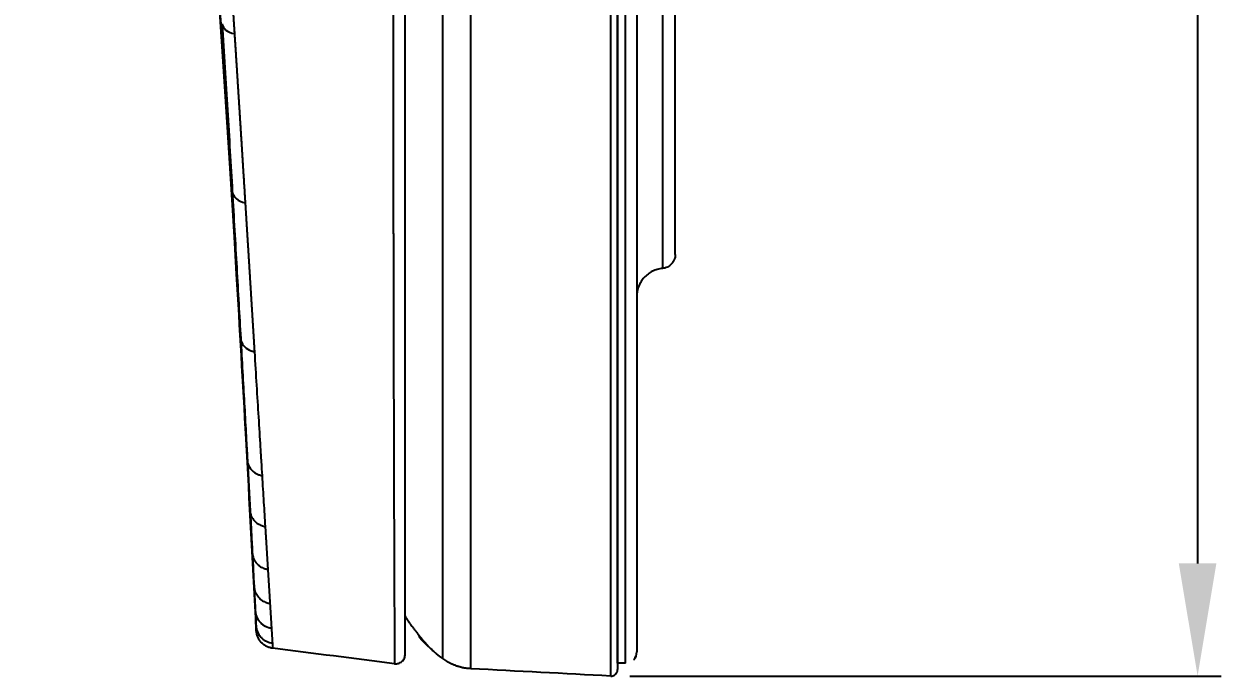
# Model space of a CAD drawing. Header units: millimetres. Extents: x 0 to 2520, y 0 to 1796.
# Drawn here: x 1442 to 1569.7, y 760.3 to 829.9 of the extents above; entities that cross this region are included whole.
import ezdxf

# ---------------------------------------------------------------- set-up
doc = ezdxf.new("R2010")
doc.units = ezdxf.units.MM
doc.header["$LTSCALE"] = 50
doc.styles.add('style1', font='gbeitc.shx')
doc.styles.add('유형1', font='gbeitc.shx', dxfattribs={"height": 8})
doc.dimstyles.new('ISO-25', dxfattribs={"dimtxt": 2.5, "dimasz": 3, "dimexe": 1.25, "dimexo": 0.5, "dimgap": 1, "dimtad": 3, "dimtoh": 1, "dimdsep": 46, "dimtxsty": '유형1', "dimcen": 2.5, "dimclrd": 5, "dimclre": 5, "dimclrt": 5, "dimadec": 0, "dimazin": 0, "dimtfac": 1, "dimtmove": 0, "dimatfit": 3, "dimfxl": 1, "dimarcsym": 0})

# ---------------------------------------------------------------- blocks, each defined once
blk = doc.blocks.new('*D2')
at = {"color": 2, "linetype": 'Continuous', "lineweight": -2}
for p, q in [((1513.5, 1267.56), (1569.66, 1267.56)), ((1567.16, 1255.56), (1567.16, 772.33)), ((1506.62, 760.33), (1569.66, 760.33))]:
    blk.add_line(p, q, dxfattribs=at)
at = {"color": 2, "linetype": 'Continuous'}
for points in [[(1565.16, 1255.56), (1569.16, 1255.56), (1567.16, 1267.56)], [(1565.16, 772.33), (1569.16, 772.33), (1567.16, 760.33)]]:
    blk.add_solid(points, dxfattribs=at)
at = {"layer": 'Defpoints', "color": 0, "linetype": 'Continuous'}
for p in [(1511.5, 1267.56), (1504.62, 760.33), (1567.16, 760.33)]:
    blk.add_point(p, dxfattribs=at)
at = {"color": 2, "linetype": 'Continuous', "insert": (1558.16, 1013.94), "char_height": 16, "attachment_point": 5, "rotation": 90, "style": 'style1'}
blk.add_mtext('507.24', dxfattribs=at)

msp = doc.modelspace()

# ---------------------------------------------------------------- linework, layer by layer
at = {"color": 7, "linetype": 'Continuous'}
for p, q in [((1466.81, 765.172), (1466.81, 765.169)), ((1506.174, 761.692), (1505.326, 761.692)), ((1504.59, 760.326), (1504.59, 760.327))]:
    msp.add_line(p, q, dxfattribs=at)
at = {"color": 7, "linetype": 'Continuous', "extrusion": (-3.88536e-06, 1.94268e-06, 1)}
msp.add_arc((1506.174, 762.892, -0.004), 1.2, 317.84625, 0, dxfattribs=at)
at = {"color": 7, "linetype": 'Continuous', "extrusion": (0, 1.96224e-06, 1)}
msp.add_arc((1504.626, 761.025, 0.002), 0.7, 336.64861, 0, dxfattribs=at)
at = {"color": 7, "linetype": 'Continuous'}
msp.add_ellipse((1465.18, 829.994), major_axis=(-1.996, -0.122), ratio=0.6065637, start_param=0.003159, end_param=1.1751903, dxfattribs=at)
for points, knots in [([(1489.679, 761.111), (1489.679, 761.112), (1489.679, 762.229), (1489.679, 765.438), (1489.679, 766.763), (1489.679, 769.117), (1489.679, 769.964), (1489.679, 771.776), (1489.679, 772.742), (1489.679, 775.814), (1489.679, 778.095), (1489.679, 783.073), (1489.679, 785.771), (1489.679, 791.544), (1489.679, 794.62), (1489.679, 799.487), (1489.679, 802.816), (1489.679, 808.054), (1489.679, 817.16), (1489.679, 825.024), (1489.679, 835.297), (1489.679, 839.522), (1489.679, 848.176), (1489.679, 852.605), (1489.679, 866.149), (1489.679, 875.517), (1489.679, 894.705), (1489.679, 904.525), (1489.679, 919.466), (1489.679, 924.481), (1489.679, 934.569), (1489.679, 939.64), (1489.679, 947.276), (1489.679, 949.826), (1489.679, 954.934), (1489.679, 957.493), (1489.679, 965.178), (1489.679, 970.312), (1489.679, 980.595), (1489.679, 985.744), (1489.679, 996.045), (1489.679, 1001.201), (1489.679, 1011.512), (1489.679, 1016.668), (1489.679, 1024.406), (1489.679, 1026.985), (1489.679, 1030.209), (1489.679, 1030.854), (1489.678, 1032.144), (1489.68, 1032.788), (1489.672, 1034.078), (1489.657, 1035.369), (1489.613, 1037.299), (1489.483, 1041.04), (1489.29, 1044.123), (1488.824, 1049.635), (1488.478, 1052.707), (1487.186, 1061.887), (1485.984, 1067.96), (1483.682, 1076.941), (1482.832, 1079.913), (1481.433, 1084.333), (1480.946, 1085.8), (1479.933, 1088.72), (1479.406, 1090.172), (1478.585, 1092.34), (1478.306, 1093.061), (1477.881, 1094.139), (1477.738, 1094.497), (1477.449, 1095.214), (1477.304, 1095.572), (1477.01, 1096.287), (1476.862, 1096.643), (1476.564, 1097.356), (1476.413, 1097.712), (1476.11, 1098.422), (1475.957, 1098.777), (1475.649, 1099.485), (1475.493, 1099.839), (1474.718, 1101.609), (1474.099, 1103.021), (1473.079, 1105.347), (1472.473, 1106.73), (1471.667, 1108.568), (1471.365, 1109.256), (1471.249, 1109.522)], [0, 0, 0, 0, 0.0692325, 0.0692325, 0.1038487, 0.1038487, 0.1211568, 0.1211568, 0.138465, 0.138465, 0.1730812, 0.1730812, 0.2076974, 0.2076974, 0.2423137, 0.2423137, 0.2596218, 0.2769299, 0.294238, 0.3463525, 0.3463525, 0.3810638, 0.3810638, 0.415775, 0.415775, 0.4851976, 0.4851976, 0.5546202, 0.5546202, 0.5893314, 0.5893314, 0.6240427, 0.6240427, 0.6413984, 0.6413984, 0.658754, 0.658754, 0.6934653, 0.6934653, 0.7281766, 0.7281766, 0.7628878, 0.7628878, 0.7975991, 0.7975991, 0.8149548, 0.8149548, 0.8192937, 0.8192937, 0.8236326, 0.8236326, 0.8279715, 0.8323104, 0.8366493, 0.8529687, 0.8529687, 0.873627, 0.873627, 0.9149437, 0.9149437, 0.935602, 0.935602, 0.9459311, 0.9459311, 0.9562603, 0.9562603, 0.9614248, 0.9614248, 0.9640071, 0.9640071, 0.9665894, 0.9665894, 0.9691717, 0.9691717, 0.971754, 0.971754, 0.9743363, 0.9743363, 0.9769186, 0.9769186, 0.9872477, 0.9872477, 0.9938409, 0.9975769, 1, 1, 1, 1]), ([(1486.679, 762.194), (1486.679, 762.194), (1486.679, 765.975), (1486.679, 776.47), (1486.679, 780.782), (1486.679, 790.659), (1486.679, 796.268), (1486.679, 808.565), (1486.679, 815.258), (1486.679, 825.945), (1486.679, 829.633), (1486.679, 837.115), (1486.679, 840.933), (1486.679, 860.504), (1486.679, 877.434), (1486.679, 899.482), (1486.679, 903.837), (1486.679, 912.647), (1486.679, 917.085), (1486.679, 930.476), (1486.679, 939.508), (1486.679, 966.771), (1486.679, 985.145), (1486.679, 1012.697), (1486.683, 1021.885), (1486.678, 1035.676), (1486.559, 1040.273), (1485.865, 1049.441), (1485.309, 1054.091), (1483.232, 1067.058), (1481.138, 1075.66), (1476.997, 1088.175), (1475.449, 1092.291), (1472.028, 1100.382), (1470.224, 1104.389), (1468.46, 1108.414)], [0, 0, 0, 0, 0.125, 0.125, 0.1875, 0.1875, 0.25, 0.25, 0.3125, 0.3125, 0.34375, 0.34375, 0.375, 0.375, 0.5, 0.5, 0.53125, 0.53125, 0.5625, 0.5625, 0.625, 0.625, 0.75, 0.75, 0.8125, 0.8125, 0.84375, 0.84375, 0.875, 0.875, 0.9375, 0.9375, 0.96875, 0.96875, 1, 1, 1, 1]), ([(1504.59, 760.327), (1504.59, 760.334), (1504.59, 760.389), (1504.59, 760.599), (1504.59, 760.761), (1504.59, 761.188), (1504.59, 761.454), (1504.59, 762.085), (1504.59, 762.818), (1504.591, 764.217), (1504.591, 765.349), (1504.591, 766.58), (1504.591, 767.245), (1504.591, 768.139), (1504.591, 768.321), (1504.592, 768.599), (1504.592, 768.693), (1504.592, 768.881), (1504.592, 769.356), (1504.592, 769.848), (1504.592, 771.063), (1504.592, 771.918), (1504.592, 773.714), (1504.593, 774.656), (1504.593, 776.624), (1504.593, 777.65), (1504.594, 779.784), (1504.594, 780.892), (1504.594, 783.189), (1504.594, 784.378), (1504.595, 786.834), (1504.595, 788.102), (1504.595, 790.063), (1504.595, 791.058), (1504.595, 792.075), (1504.596, 792.587), (1504.596, 792.758), (1504.596, 793.102), (1504.596, 794.652), (1504.596, 796.242), (1504.597, 799.129), (1504.597, 802.076), (1504.598, 808.205), (1504.598, 813.06), (1504.599, 818.082), (1504.599, 821.485), (1504.6, 824.998), (1504.6, 827.673), (1504.6, 829.021), (1504.6, 830.611), (1504.601, 831.297), (1504.601, 831.755), (1504.601, 831.984), (1504.601, 834.05), (1504.601, 835.904), (1504.601, 839.649), (1504.602, 841.539), (1504.602, 845.354), (1504.602, 849.204), (1504.603, 855.079), (1504.603, 859.061), (1504.604, 865.082), (1504.604, 869.159), (1504.604, 875.364), (1504.605, 877.448), (1504.605, 881.644), (1504.605, 883.757), (1504.605, 886.416), (1504.605, 887.215), (1504.605, 888.016), (1504.605, 888.551), (1504.605, 888.818), (1504.605, 890.156), (1504.605, 891.227), (1504.606, 894.445), (1504.606, 896.596), (1504.606, 900.91), (1504.606, 903.071), (1504.606, 907.406), (1504.606, 909.578), (1504.607, 916.111), (1504.607, 920.486), (1504.607, 929.275), (1504.607, 933.689), (1504.608, 940.336), (1504.608, 942.556), (1504.608, 947.006), (1504.608, 949.235), (1504.608, 955.935), (1504.608, 960.419), (1504.608, 969.414), (1504.608, 973.926), (1504.608, 980.709), (1504.608, 984.105), (1504.608, 987.506), (1504.608, 989.775), (1504.608, 990.909), (1504.608, 994.314), (1504.608, 996.584), (1504.608, 1001.126), (1504.608, 1003.397), (1504.609, 1010.211), (1504.609, 1019.297), (1504.609, 1028.387), (1504.609, 1037.478), (1504.609, 1042.024), (1504.609, 1048.843), (1504.609, 1051.116), (1504.609, 1055.662), (1504.609, 1057.935), (1504.609, 1062.482), (1504.609, 1064.755), (1504.609, 1069.301), (1504.609, 1071.575), (1504.609, 1082.941), (1504.609, 1092.035), (1504.609, 1101.129)], [0, 0, 0, 0, 0.0145936, 0.0145936, 0.030235, 0.030235, 0.0458763, 0.0458763, 0.0615177, 0.0771591, 0.0928004, 0.0928004, 0.1084418, 0.1084418, 0.1123522, 0.1123522, 0.1143073, 0.1143073, 0.1162625, 0.1240832, 0.1240832, 0.1397246, 0.1397246, 0.1553659, 0.1553659, 0.1710073, 0.1710073, 0.1866487, 0.1866487, 0.20229, 0.20229, 0.2179314, 0.2179314, 0.2257521, 0.2296624, 0.2296624, 0.2316176, 0.2316176, 0.2335728, 0.2492142, 0.2492142, 0.2648555, 0.2804969, 0.3117796, 0.3117796, 0.327421, 0.3430624, 0.3430624, 0.3508831, 0.3547934, 0.3567486, 0.3567486, 0.3587038, 0.3587038, 0.3743451, 0.3743451, 0.3899865, 0.3899865, 0.4056279, 0.4212692, 0.4369106, 0.4369106, 0.4681934, 0.4681934, 0.4838347, 0.4838347, 0.4994761, 0.4994761, 0.5033865, 0.5053416, 0.5053416, 0.5072968, 0.5072968, 0.5151175, 0.5151175, 0.5307589, 0.5307589, 0.5464002, 0.5464002, 0.5620416, 0.5620416, 0.5933243, 0.5933243, 0.6246071, 0.6246071, 0.6402485, 0.6402485, 0.6558898, 0.6558898, 0.6871726, 0.6871726, 0.7184553, 0.7184553, 0.7340967, 0.7419174, 0.7419174, 0.7497381, 0.7497381, 0.7653794, 0.7653794, 0.7810208, 0.7810208, 0.8123035, 0.8435863, 0.8435863, 0.874869, 0.874869, 0.8905104, 0.8905104, 0.9061518, 0.9061518, 0.9217931, 0.9217931, 0.9374345, 0.9374345, 1, 1, 1, 1]), ([(1505.326, 1101.131), (1505.326, 1082.994), (1505.326, 1064.861), (1505.326, 1028.602), (1505.326, 1010.476), (1505.326, 974.251), (1505.326, 956.249), (1505.326, 920.874), (1505.326, 903.426), (1505.326, 869.449), (1505.326, 853.366), (1505.326, 830.933), (1505.326, 823.757), (1505.326, 810.381), (1505.326, 804.135), (1505.326, 792.599), (1505.326, 787.324), (1505.326, 778.142), (1505.326, 774.19), (1505.326, 767.712), (1505.326, 765.233), (1505.326, 761.902), (1505.326, 761.025), (1505.326, 761.025)], [0, 0, 0, 0, 0.125, 0.125, 0.25, 0.25, 0.375, 0.375, 0.5, 0.5, 0.625, 0.625, 0.6875, 0.6875, 0.75, 0.75, 0.8125, 0.8125, 0.875, 0.875, 0.9375, 0.9375, 1, 1, 1, 1]), ([(1505.326, 761.692), (1505.326, 761.692), (1505.326, 763.279), (1505.326, 770.059), (1505.326, 780.963), (1505.326, 800.227), (1505.326, 825.386), (1505.326, 854.447), (1505.326, 877.749), (1505.326, 902.118), (1505.326, 927.227), (1505.326, 952.817), (1505.326, 978.68), (1505.326, 1004.642), (1505.326, 1030.635), (1505.326, 1056.638), (1505.326, 1073.977), (1505.326, 1082.645)], [0, 0, 0, 0, 0.0625006, 0.1250011, 0.1875017, 0.2500022, 0.3750033, 0.4375039, 0.5000044, 0.562505, 0.6250055, 0.6875061, 0.7500066, 0.8125072, 0.8750077, 0.9375083, 1, 1, 1, 1]), ([(1506.174, 761.692), (1506.174, 761.692), (1506.174, 762.51), (1506.174, 765.565), (1506.174, 767.802), (1506.174, 773.679), (1506.174, 777.365), (1506.174, 785.832), (1506.174, 790.62), (1506.174, 801.205), (1506.174, 807.045), (1506.174, 819.518), (1506.174, 826.1), (1506.174, 839.894), (1506.174, 847.108), (1506.174, 862.13), (1506.174, 869.968), (1506.174, 893.777), (1506.174, 910.194), (1506.174, 935.486), (1506.174, 944.047), (1506.174, 961.253), (1506.174, 969.894), (1506.174, 995.845), (1506.174, 1013.205), (1506.174, 1047.922), (1506.174, 1065.284), (1506.174, 1082.649)], [0, 0, 0, 0, 0.0625, 0.0625, 0.125, 0.125, 0.1875, 0.1875, 0.25, 0.25, 0.3125, 0.3125, 0.375, 0.375, 0.4375, 0.4375, 0.5, 0.5, 0.625, 0.625, 0.6875, 0.6875, 0.75, 0.75, 0.875, 0.875, 1, 1, 1, 1]), ([(1507.374, 1082.66), (1507.374, 1065.427), (1507.374, 1048.198), (1507.374, 1013.766), (1507.374, 996.559), (1507.374, 970.809), (1507.374, 962.236), (1507.374, 945.127), (1507.374, 936.575), (1507.374, 911.335), (1507.374, 894.951), (1507.374, 871.186), (1507.374, 863.359), (1507.374, 848.348), (1507.374, 841.138), (1507.374, 827.351), (1507.374, 820.773), (1507.374, 808.305), (1507.374, 802.459), (1507.374, 791.865), (1507.374, 787.074), (1507.374, 778.597), (1507.374, 774.905), (1507.374, 769.016), (1507.374, 766.773), (1507.374, 763.712), (1507.374, 762.892), (1507.374, 762.892)], [0, 0, 0, 0, 0.125, 0.125, 0.25, 0.25, 0.3125, 0.3125, 0.375, 0.375, 0.5, 0.5, 0.5625, 0.5625, 0.625, 0.625, 0.6875, 0.6875, 0.75, 0.75, 0.8125, 0.8125, 0.875, 0.875, 0.9375, 0.9375, 1, 1, 1, 1]), ([(1481.536, 1029.768), (1481.536, 1029.673), (1481.535, 1029.293), (1481.534, 1027.772), (1481.53, 1024.637), (1481.526, 1021.026), (1481.522, 1017.606), (1481.519, 1014.756), (1481.515, 1011.717), (1481.511, 1008.867), (1481.508, 1006.398), (1481.505, 1003.929), (1481.501, 1001.081), (1481.497, 997.852), (1481.493, 994.434), (1481.487, 989.877), (1481.481, 985.511), (1481.476, 981.526), (1481.473, 978.679), (1481.469, 976.213), (1481.467, 973.936), (1481.465, 972.324), (1481.463, 970.902), (1481.461, 969.671), (1481.46, 968.44), (1481.457, 966.454), (1481.454, 964.281), (1481.451, 961.829), (1481.449, 959.569), (1481.445, 956.748), (1481.442, 953.558), (1481.438, 950.189), (1481.434, 946.829), (1481.431, 943.479), (1481.427, 939.766), (1481.422, 935.325), (1481.417, 929.798), (1481.412, 923.568), (1481.407, 917.376), (1481.402, 911.944), (1481.399, 907.619), (1481.397, 904.029), (1481.394, 900.809), (1481.392, 897.6), (1481.391, 894.401), (1481.388, 890.152), (1481.386, 884.87), (1481.384, 879.627), (1481.383, 875.631), (1481.382, 872.515), (1481.381, 869.929), (1481.381, 867.782), (1481.381, 866.239), (1481.381, 864.956), (1481.381, 863.889), (1481.381, 863.25), (1481.38, 862.696), (1481.38, 862.142), (1481.38, 861.504), (1481.38, 860.782), (1481.38, 860.02), (1481.381, 858.669), (1481.381, 856.653), (1481.381, 853.74), (1481.382, 850.859), (1481.382, 847.928), (1481.383, 845.187), (1481.384, 842.319), (1481.386, 838.538), (1481.389, 834.514), (1481.392, 830.267), (1481.395, 826.688), (1481.398, 823.463), (1481.401, 820.143), (1481.405, 816.738), (1481.409, 813.614), (1481.412, 811.361), (1481.414, 810.178), (1481.415, 809.472), (1481.416, 809.036), (1481.416, 808.635), (1481.417, 808.235), (1481.417, 807.836), (1481.418, 807.406), (1481.42, 806.517), (1481.421, 805.507), (1481.423, 804.348), (1481.426, 802.881), (1481.429, 801.065), (1481.433, 798.865), (1481.438, 796.834), (1481.442, 794.739), (1481.447, 792.697), (1481.451, 790.711), (1481.456, 788.78), (1481.461, 786.905), (1481.465, 785.087), (1481.47, 783.325), (1481.475, 781.622), (1481.48, 779.977), (1481.485, 778.392), (1481.489, 776.952), (1481.493, 775.729), (1481.496, 774.822), (1481.499, 774.052), (1481.501, 773.489), (1481.503, 773.01), (1481.504, 772.683), (1481.505, 772.378), (1481.506, 772.112), (1481.507, 771.901), (1481.508, 771.571), (1481.51, 771.213), (1481.512, 770.68), (1481.514, 770.195), (1481.516, 769.631), (1481.518, 769.116), (1481.521, 768.589), (1481.524, 767.856), (1481.527, 767.063), (1481.531, 766.188), (1481.534, 765.426), (1481.537, 764.696), (1481.54, 764.042), (1481.542, 763.464), (1481.544, 762.991), (1481.546, 762.633), (1481.547, 762.324), (1481.548, 762.104), (1481.549, 761.901), (1481.549, 761.794), (1481.55, 761.716), (1481.55, 761.684), (1481.55, 761.663), (1481.55, 761.654), (1481.55, 761.649), (1481.55, 761.645), (1481.55, 761.643), (1481.55, 761.641), (1481.55, 761.64), (1481.55, 761.64), (1481.55, 761.64), (1481.55, 761.64), (1481.55, 761.64), (1481.55, 761.64)], [0, 0, 0, 0, 0.0007859, 0.0031438, 0.0125751, 0.0267221, 0.0330097, 0.0408692, 0.0503005, 0.05816, 0.0644475, 0.0707351, 0.0785945, 0.0880259, 0.0974572, 0.1068886, 0.1257513, 0.1336107, 0.1398983, 0.1493296, 0.1540453, 0.158761, 0.1626907, 0.1658345, 0.1689783, 0.172908, 0.1823393, 0.187055, 0.1933426, 0.201202, 0.2106334, 0.2200647, 0.2294961, 0.2389274, 0.2483588, 0.2609339, 0.2766528, 0.2955155, 0.3143782, 0.3300971, 0.3426722, 0.3521035, 0.3615349, 0.3709662, 0.3803976, 0.3898289, 0.4086916, 0.4275543, 0.4369857, 0.4448451, 0.4558483, 0.460564, 0.4644937, 0.4699954, 0.4723532, 0.4743181, 0.47589, 0.4774618, 0.4794267, 0.4817845, 0.4841424, 0.4865002, 0.4943597, 0.5030051, 0.5140083, 0.5218678, 0.5312991, 0.5407305, 0.5501618, 0.5690245, 0.5815996, 0.5941747, 0.6067499, 0.6161812, 0.6303282, 0.6444752, 0.6515488, 0.6562644, 0.6582293, 0.6598012, 0.6613731, 0.662945, 0.6645169, 0.6660887, 0.6680536, 0.6751271, 0.6782709, 0.6822006, 0.6932039, 0.7010633, 0.7104947, 0.719926, 0.7293574, 0.7387887, 0.74822, 0.7576514, 0.7670827, 0.7765141, 0.7859454, 0.7953768, 0.8048081, 0.8142395, 0.8220989, 0.8283865, 0.8323162, 0.8378178, 0.8401757, 0.8425335, 0.8448913, 0.8468562, 0.8484281, 0.849607, 0.8543227, 0.8566805, 0.8621821, 0.8661119, 0.8708275, 0.8755432, 0.8802589, 0.8912621, 0.8991216, 0.9085529, 0.9179843, 0.9274156, 0.9368469, 0.9462783, 0.9541377, 0.9604253, 0.9698567, 0.9745723, 0.9840037, 0.9863615, 0.9910772, 0.993042, 0.9946139, 0.9955964, 0.9963823, 0.9975612, 0.9981507, 0.9986419, 0.9990349, 0.9993296, 0.9999191, 1, 1, 1, 1]), ([(1482.676, 762.632), (1482.676, 762.636), (1482.676, 765.038), (1482.676, 771.871), (1482.676, 774.735), (1482.676, 781.338), (1482.676, 785.087), (1482.676, 793.397), (1482.676, 797.958), (1482.676, 807.865), (1482.676, 813.233), (1482.676, 830.024), (1482.676, 842.257), (1482.676, 861.998), (1482.676, 868.813), (1482.676, 882.545), (1482.676, 889.504), (1482.676, 910.63), (1482.676, 925.042), (1482.676, 954.425), (1482.676, 969.454), (1482.676, 999.595), (1482.676, 1014.692), (1482.676, 1029.797)], [0, 0, 0, 0, 0.125, 0.125, 0.1875, 0.1875, 0.25, 0.25, 0.3125, 0.3125, 0.375, 0.375, 0.5, 0.5, 0.5625, 0.5625, 0.625, 0.625, 0.75, 0.75, 0.875, 0.875, 1, 1, 1, 1]), ([(1464.711, 803.167), (1459.589, 889.037), (1453.802, 938.995), (1446.098, 986.778), (1444.534, 995.645), (1442.645, 1005.596), (1442.341, 1007.173), (1442.037, 1008.73)], [0, 0, 0, 0, 0.7705644, 0.7705644, 0.9632055, 0.9632055, 1, 1, 1, 1]), ([(1510.107, 967.891), (1510.107, 959.007), (1510.107, 950.175), (1510.107, 932.597), (1510.107, 923.864), (1510.107, 906.591), (1510.107, 898.022), (1510.107, 881.256), (1510.107, 873.05), (1510.107, 857.003), (1510.107, 849.195), (1510.107, 834.748), (1510.107, 828.007), (1510.107, 819.421), (1510.107, 816.791), (1510.107, 812.197), (1510.107, 810.221), (1510.107, 806.967), (1510.107, 805.661), (1510.107, 804.04), (1510.107, 803.788), (1510.107, 803.789)], [0, 0, 0, 0, 0.125, 0.125, 0.25, 0.25, 0.375, 0.375, 0.5, 0.5, 0.625, 0.625, 0.75, 0.75, 0.8125, 0.8125, 0.875, 0.875, 0.9375, 0.9375, 1, 1, 1, 1]), ([(1511.474, 805.283), (1511.474, 805.283), (1511.474, 805.532), (1511.474, 807.159), (1511.474, 808.465), (1511.474, 811.715), (1511.474, 813.688), (1511.474, 818.273), (1511.474, 820.895), (1511.474, 826.595), (1511.474, 829.708), (1511.474, 836.281), (1511.474, 839.733), (1511.474, 850.49), (1511.474, 858.236), (1511.474, 874.132), (1511.474, 882.256), (1511.474, 898.857), (1511.474, 907.339), (1511.474, 932.982), (1511.474, 950.418), (1511.474, 968.004)], [0, 0, 0, 0, 0.0625, 0.0625, 0.125, 0.125, 0.1875, 0.1875, 0.25, 0.25, 0.3125, 0.3125, 0.375, 0.375, 0.5, 0.5, 0.625, 0.625, 0.75, 0.75, 1, 1, 1, 1]), ([(1463.182, 848.595), (1463.186, 848.53), (1463.195, 848.399), (1463.208, 848.203), (1463.221, 848.008), (1463.234, 847.813), (1463.247, 847.618), (1463.26, 847.423), (1463.273, 847.228), (1463.286, 847.034), (1463.299, 846.839), (1463.312, 846.645), (1463.325, 846.452), (1463.338, 846.258), (1463.351, 846.065), (1463.364, 845.871), (1463.377, 845.678), (1463.389, 845.486), (1463.402, 845.293), (1463.415, 845.101), (1463.428, 844.908), (1463.441, 844.716), (1463.453, 844.525), (1463.466, 844.333), (1463.479, 844.142), (1463.492, 843.951), (1463.504, 843.76), (1463.517, 843.569), (1463.53, 843.379), (1463.542, 843.188), (1463.555, 842.998), (1463.567, 842.808), (1463.58, 842.619), (1463.592, 842.429), (1463.605, 842.24), (1463.617, 842.051), (1463.63, 841.862), (1463.642, 841.673), (1463.655, 841.485), (1463.667, 841.297), (1463.68, 841.109), (1463.692, 840.921), (1463.704, 840.734), (1463.717, 840.546), (1463.729, 840.359), (1463.741, 840.172), (1463.754, 839.985), (1463.766, 839.799), (1463.778, 839.613), (1463.79, 839.427), (1463.802, 839.241), (1463.815, 839.055), (1463.827, 838.87), (1463.839, 838.684), (1463.851, 838.499), (1463.863, 838.315), (1463.875, 838.13), (1463.887, 837.946), (1463.899, 837.762), (1463.912, 837.578), (1463.924, 837.394), (1463.936, 837.21), (1463.948, 837.027), (1463.959, 836.844), (1463.971, 836.661), (1463.983, 836.479), (1463.995, 836.296), (1464.007, 836.114), (1464.019, 835.932), (1464.031, 835.75), (1464.043, 835.568), (1464.055, 835.387), (1464.066, 835.206), (1464.078, 835.025), (1464.09, 834.844), (1464.102, 834.664), (1464.113, 834.484), (1464.125, 834.303), (1464.137, 834.124), (1464.148, 833.944), (1464.16, 833.765), (1464.172, 833.585), (1464.183, 833.406), (1464.195, 833.228), (1464.206, 833.049), (1464.218, 832.871), (1464.23, 832.693), (1464.241, 832.515), (1464.253, 832.337), (1464.264, 832.16), (1464.276, 831.982), (1464.287, 831.805), (1464.298, 831.628), (1464.31, 831.452), (1464.321, 831.275), (1464.333, 831.099), (1464.344, 830.923), (1464.355, 830.748), (1464.367, 830.572), (1464.378, 830.397), (1464.389, 830.222), (1464.401, 830.047), (1464.412, 829.872), (1464.423, 829.698), (1464.434, 829.524), (1464.446, 829.35), (1464.457, 829.176), (1464.468, 829.002), (1464.475, 828.887), (1464.479, 828.829)], [0, 0, 0, 0, 0.0095583, 0.0191125, 0.0286628, 0.0382091, 0.0477515, 0.0572898, 0.0668242, 0.0763546, 0.085881, 0.0954034, 0.1049218, 0.1144362, 0.1239467, 0.1334531, 0.1429556, 0.152454, 0.1619485, 0.171439, 0.1809254, 0.1904079, 0.1998864, 0.2093608, 0.2188313, 0.2282978, 0.2377602, 0.2472186, 0.2566731, 0.2661235, 0.2755699, 0.2850123, 0.2944507, 0.3038851, 0.3133155, 0.3227418, 0.3321641, 0.3415824, 0.3509967, 0.360407, 0.3698133, 0.3792155, 0.3886137, 0.3980079, 0.4073981, 0.4167842, 0.4261664, 0.4355445, 0.4449185, 0.4542886, 0.4636546, 0.4730166, 0.4823746, 0.4917285, 0.5010784, 0.5104243, 0.5197662, 0.529104, 0.5384378, 0.5477676, 0.5570934, 0.5664151, 0.5757328, 0.5850465, 0.5943562, 0.6036618, 0.6129634, 0.622261, 0.6315545, 0.6408441, 0.6501296, 0.6594111, 0.6686885, 0.6779619, 0.6872314, 0.6964967, 0.7057581, 0.7150155, 0.7242688, 0.7335181, 0.7427634, 0.7520046, 0.7612419, 0.7704751, 0.7797043, 0.7889295, 0.7981506, 0.8073678, 0.8165809, 0.82579, 0.8349951, 0.8441962, 0.8533933, 0.8625863, 0.8717753, 0.8809604, 0.8901414, 0.8993183, 0.9084913, 0.9176602, 0.9268252, 0.9359861, 0.945143, 0.9542959, 0.9634447, 0.9725896, 0.9817304, 0.9908672, 1, 1, 1, 1]), ([(1463.184, 829.867), (1463.376, 826.739), (1463.56, 823.681), (1463.916, 817.727), (1464.086, 814.829), (1464.25, 812.021)], [0, 0, 0, 0, 0.5, 0.5, 1, 1, 1, 1]), ([(1464.479, 828.829), (1464.483, 828.77), (1464.49, 828.652), (1464.502, 828.475), (1464.513, 828.298), (1464.525, 828.121), (1464.536, 827.945), (1464.547, 827.768), (1464.559, 827.592), (1464.57, 827.416), (1464.581, 827.24), (1464.592, 827.064), (1464.604, 826.888), (1464.615, 826.713), (1464.626, 826.537), (1464.637, 826.362), (1464.649, 826.187), (1464.66, 826.012), (1464.671, 825.838), (1464.682, 825.663), (1464.693, 825.488), (1464.704, 825.314), (1464.716, 825.14), (1464.727, 824.966), (1464.738, 824.792), (1464.749, 824.619), (1464.76, 824.445), (1464.771, 824.272), (1464.782, 824.099), (1464.793, 823.926), (1464.804, 823.753), (1464.815, 823.58), (1464.826, 823.408), (1464.837, 823.235), (1464.848, 823.063), (1464.859, 822.891), (1464.87, 822.719), (1464.881, 822.547), (1464.892, 822.376), (1464.903, 822.204), (1464.914, 822.033), (1464.925, 821.862), (1464.935, 821.691), (1464.946, 821.52), (1464.957, 821.35), (1464.968, 821.179), (1464.979, 821.009), (1464.99, 820.839), (1465, 820.669), (1465.011, 820.499), (1465.022, 820.33), (1465.033, 820.16), (1465.043, 819.991), (1465.054, 819.822), (1465.065, 819.653), (1465.075, 819.484), (1465.086, 819.315), (1465.097, 819.147), (1465.107, 818.979), (1465.118, 818.811), (1465.129, 818.643), (1465.139, 818.475), (1465.15, 818.307), (1465.161, 818.14), (1465.171, 817.973), (1465.182, 817.806), (1465.192, 817.639), (1465.203, 817.472), (1465.213, 817.305), (1465.224, 817.139), (1465.234, 816.973), (1465.245, 816.807), (1465.255, 816.641), (1465.266, 816.475), (1465.276, 816.31), (1465.287, 816.144), (1465.297, 815.979), (1465.307, 815.814), (1465.318, 815.65), (1465.328, 815.485), (1465.338, 815.32), (1465.349, 815.156), (1465.359, 814.992), (1465.369, 814.828), (1465.38, 814.664), (1465.39, 814.501), (1465.4, 814.337), (1465.411, 814.174), (1465.421, 814.011), (1465.431, 813.848), (1465.441, 813.686), (1465.452, 813.523), (1465.462, 813.361), (1465.472, 813.199), (1465.482, 813.037), (1465.492, 812.875), (1465.502, 812.713), (1465.512, 812.552), (1465.523, 812.391), (1465.533, 812.23), (1465.543, 812.069), (1465.553, 811.908), (1465.563, 811.748), (1465.573, 811.588), (1465.583, 811.427), (1465.593, 811.268), (1465.603, 811.108), (1465.613, 810.948), (1465.62, 810.842), (1465.623, 810.789)], [0, 0, 0, 0, 0.0093427, 0.0186854, 0.0280282, 0.0373711, 0.046714, 0.0560569, 0.0653999, 0.074743, 0.0840861, 0.0934293, 0.1027725, 0.1121158, 0.1214591, 0.1308026, 0.140146, 0.1494895, 0.1588331, 0.1681768, 0.1775205, 0.1868643, 0.1962081, 0.205552, 0.214896, 0.22424, 0.2335841, 0.2429282, 0.2522724, 0.2616167, 0.2709611, 0.2803055, 0.2896499, 0.2989945, 0.308339, 0.3176837, 0.3270284, 0.3363731, 0.3457179, 0.3550628, 0.3644077, 0.3737527, 0.3830977, 0.3924428, 0.401788, 0.4111332, 0.4204785, 0.4298238, 0.4391691, 0.4485146, 0.45786, 0.4672056, 0.4765512, 0.4858968, 0.4952425, 0.5045883, 0.5139341, 0.5232799, 0.5326259, 0.5419718, 0.5513179, 0.5606639, 0.5700101, 0.5793563, 0.5887025, 0.5980488, 0.6073952, 0.6167416, 0.6260881, 0.6354346, 0.6447812, 0.6541279, 0.6634746, 0.6728214, 0.6821682, 0.6915151, 0.700862, 0.7102091, 0.7195561, 0.7289033, 0.7382505, 0.7475977, 0.756945, 0.7662924, 0.7756399, 0.7849874, 0.7943349, 0.8036826, 0.8130303, 0.8223781, 0.8317259, 0.8410738, 0.8504218, 0.8597699, 0.869118, 0.8784662, 0.8878145, 0.8971628, 0.9065113, 0.9158598, 0.9252084, 0.934557, 0.9439058, 0.9532546, 0.9626035, 0.9719525, 0.9813016, 0.9906507, 1, 1, 1, 1]), ([(1464.25, 812.021), (1464.266, 811.756), (1464.402, 811.471), (1464.905, 811.021), (1465.263, 810.861), (1465.623, 810.789)], [0, 0, 0, 0, 0.5, 0.5, 1, 1, 1, 1]), ([(1465.623, 810.789), (1465.625, 810.753), (1465.63, 810.682), (1465.636, 810.574), (1465.643, 810.466), (1465.65, 810.358), (1465.657, 810.25), (1465.664, 810.142), (1465.67, 810.033), (1465.677, 809.924), (1465.684, 809.815), (1465.691, 809.706), (1465.698, 809.596), (1465.705, 809.486), (1465.711, 809.376), (1465.718, 809.266), (1465.725, 809.155), (1465.732, 809.044), (1465.739, 808.933), (1465.746, 808.822), (1465.753, 808.711), (1465.76, 808.599), (1465.767, 808.487), (1465.774, 808.375), (1465.781, 808.262), (1465.788, 808.15), (1465.795, 808.037), (1465.802, 807.924), (1465.809, 807.81), (1465.816, 807.697), (1465.824, 807.583), (1465.831, 807.469), (1465.838, 807.355), (1465.845, 807.24), (1465.852, 807.126), (1465.859, 807.011), (1465.866, 806.896), (1465.874, 806.781), (1465.881, 806.665), (1465.888, 806.549), (1465.895, 806.434), (1465.903, 806.317), (1465.91, 806.201), (1465.917, 806.085), (1465.924, 805.968), (1465.932, 805.851), (1465.939, 805.734), (1465.946, 805.616), (1465.954, 805.499), (1465.961, 805.381), (1465.968, 805.263), (1465.976, 805.145), (1465.983, 805.027), (1465.99, 804.908), (1465.998, 804.789), (1466.005, 804.67), (1466.013, 804.551), (1466.02, 804.432), (1466.027, 804.313), (1466.035, 804.193), (1466.042, 804.073), (1466.05, 803.953), (1466.057, 803.833), (1466.065, 803.712), (1466.072, 803.592), (1466.08, 803.471), (1466.087, 803.35), (1466.095, 803.229), (1466.102, 803.108), (1466.11, 802.986), (1466.117, 802.864), (1466.125, 802.743), (1466.133, 802.621), (1466.14, 802.498), (1466.148, 802.376), (1466.155, 802.254), (1466.163, 802.131), (1466.171, 802.008), (1466.178, 801.885), (1466.186, 801.762), (1466.194, 801.639), (1466.201, 801.515), (1466.209, 801.391), (1466.217, 801.268), (1466.224, 801.144), (1466.232, 801.02), (1466.24, 800.895), (1466.247, 800.771), (1466.255, 800.646), (1466.263, 800.522), (1466.271, 800.397), (1466.278, 800.272), (1466.286, 800.147), (1466.294, 800.021), (1466.302, 799.896), (1466.309, 799.77), (1466.317, 799.645), (1466.325, 799.519), (1466.333, 799.393), (1466.341, 799.267), (1466.348, 799.141), (1466.356, 799.014), (1466.364, 798.888), (1466.372, 798.761), (1466.38, 798.634), (1466.388, 798.507), (1466.395, 798.38), (1466.403, 798.253), (1466.411, 798.126), (1466.419, 797.999), (1466.427, 797.871), (1466.435, 797.744), (1466.443, 797.616), (1466.451, 797.488), (1466.459, 797.36), (1466.467, 797.232), (1466.474, 797.104), (1466.482, 796.976), (1466.49, 796.847), (1466.498, 796.719), (1466.506, 796.59), (1466.514, 796.462), (1466.522, 796.333), (1466.53, 796.204), (1466.538, 796.075), (1466.546, 795.946), (1466.554, 795.817), (1466.562, 795.688), (1466.57, 795.559), (1466.578, 795.429), (1466.586, 795.3), (1466.594, 795.17), (1466.602, 795.041), (1466.607, 794.954), (1466.61, 794.911)], [0, 0, 0, 0, 0.0062933, 0.0126062, 0.0189387, 0.0252907, 0.0316624, 0.0380536, 0.0444644, 0.0508948, 0.0573448, 0.0638144, 0.0703035, 0.0768122, 0.0833405, 0.0898884, 0.0964558, 0.1030429, 0.1096495, 0.1162757, 0.1229215, 0.1295868, 0.1362717, 0.1429763, 0.1497003, 0.156444, 0.1632072, 0.16999, 0.1767924, 0.1836144, 0.1904559, 0.197317, 0.2041977, 0.211098, 0.2180178, 0.2249572, 0.2319162, 0.2388947, 0.2458929, 0.2529105, 0.2599478, 0.2670046, 0.2740811, 0.281177, 0.2882926, 0.2954277, 0.3025824, 0.3097566, 0.3169505, 0.3241639, 0.3313968, 0.3386493, 0.3459214, 0.3532131, 0.3605243, 0.3678551, 0.3752055, 0.3825755, 0.389965, 0.397374, 0.4048027, 0.4122509, 0.4197187, 0.427206, 0.4347129, 0.4422394, 0.4497855, 0.4573511, 0.4649363, 0.4725411, 0.4801654, 0.4878094, 0.4954728, 0.5031559, 0.5108586, 0.5185808, 0.5263226, 0.5340839, 0.5418649, 0.5496654, 0.5574855, 0.5653252, 0.5731845, 0.5810633, 0.5889617, 0.5968797, 0.6048173, 0.6127745, 0.6207513, 0.6287476, 0.6367636, 0.6447991, 0.6528542, 0.6609289, 0.6690232, 0.6771371, 0.6852706, 0.6934237, 0.7015964, 0.7097887, 0.7180006, 0.7262321, 0.7344832, 0.7427539, 0.7510442, 0.7593541, 0.7676836, 0.7760327, 0.7844015, 0.7927898, 0.8011978, 0.8096254, 0.8180726, 0.8265395, 0.8350259, 0.843532, 0.8520577, 0.8606031, 0.869168, 0.8777526, 0.8863569, 0.8949808, 0.9036243, 0.9122875, 0.9209703, 0.9296727, 0.9383949, 0.9471366, 0.9558981, 0.9646792, 0.9734799, 0.9823003, 0.9911403, 1, 1, 1, 1]), ([(1511.474, 805.283), (1511.474, 805.19), (1511.465, 805.097), (1511.431, 804.915), (1511.405, 804.826), (1511.338, 804.653), (1511.297, 804.57), (1511.199, 804.413), (1511.143, 804.338), (1511.018, 804.202), (1510.949, 804.139), (1510.801, 804.028), (1510.722, 803.979), (1510.556, 803.897), (1510.469, 803.864), (1510.291, 803.814), (1510.199, 803.797), (1510.107, 803.789)], [0, 0, 0, 0, 0.125, 0.125, 0.25, 0.25, 0.375, 0.375, 0.5, 0.5, 0.625, 0.625, 0.75, 0.75, 0.875, 0.875, 1, 1, 1, 1]), ([(1510.107, 803.789), (1509.922, 803.772), (1509.739, 803.738), (1509.383, 803.638), (1509.209, 803.571), (1508.877, 803.407), (1508.719, 803.31), (1508.423, 803.087), (1508.285, 802.962), (1508.035, 802.689), (1507.923, 802.54), (1507.727, 802.226), (1507.644, 802.059), (1507.51, 801.714), (1507.459, 801.535), (1507.391, 801.171), (1507.374, 800.986), (1507.374, 800.8)], [0, 0, 0, 0, 0.125, 0.125, 0.25, 0.25, 0.375, 0.375, 0.5, 0.5, 0.625, 0.625, 0.75, 0.75, 0.875, 0.875, 1, 1, 1, 1]), ([(1465.144, 796.334), (1465.156, 796.24), (1465.198, 795.912), (1465.528, 795.395), (1466.101, 795.035), (1466.496, 794.939), (1466.61, 794.911)], [0, 0, 0, 0, 0.1432498, 0.4999951, 0.8557528, 1, 1, 1, 1]), ([(1466.61, 794.911), (1466.76, 792.472), (1466.903, 790.144), (1467.106, 786.837), (1467.172, 785.765), (1467.268, 784.205), (1467.299, 783.693), (1467.361, 782.686), (1467.391, 782.19), (1467.421, 781.703)], [0, 0, 0, 0, 0.5, 0.5, 0.75, 0.75, 0.875, 0.875, 1, 1, 1, 1]), ([(1465.858, 783.304), (1465.871, 783.197), (1465.916, 782.821), (1466.272, 782.229), (1466.885, 781.828), (1467.302, 781.731), (1467.421, 781.703)], [0, 0, 0, 0, 0.1428436, 0.4999943, 0.8561588, 1, 1, 1, 1]), ([(1467.421, 781.703), (1467.451, 781.216), (1467.48, 780.737), (1467.538, 779.797), (1467.566, 779.335), (1467.649, 777.976), (1467.703, 777.105), (1467.754, 776.27)], [0, 0, 0, 0, 0.25, 0.25, 0.5, 0.5, 1, 1, 1, 1]), ([(1466.145, 777.948), (1466.15, 777.844), (1466.178, 777.656), (1466.273, 777.372), (1466.413, 777.109), (1466.615, 776.854), (1466.864, 776.635), (1467.13, 776.471), (1467.431, 776.342), (1467.636, 776.29), (1467.754, 776.27)], [0, 0, 0, 0, 0.1405676, 0.2453824, 0.3711603, 0.4969381, 0.6227159, 0.7484937, 0.8533086, 1, 1, 1, 1]), ([(1467.754, 776.27), (1467.756, 776.237), (1467.76, 776.171), (1467.766, 776.074), (1467.772, 775.977), (1467.778, 775.881), (1467.784, 775.785), (1467.79, 775.691), (1467.796, 775.597), (1467.801, 775.504), (1467.807, 775.411), (1467.813, 775.32), (1467.818, 775.229), (1467.824, 775.138), (1467.829, 775.049), (1467.835, 774.96), (1467.84, 774.872), (1467.846, 774.785), (1467.851, 774.698), (1467.856, 774.612), (1467.862, 774.527), (1467.867, 774.442), (1467.872, 774.358), (1467.877, 774.275), (1467.882, 774.193), (1467.887, 774.111), (1467.892, 774.03), (1467.897, 773.949), (1467.902, 773.869), (1467.907, 773.79), (1467.912, 773.711), (1467.917, 773.634), (1467.921, 773.556), (1467.926, 773.48), (1467.931, 773.404), (1467.935, 773.329), (1467.94, 773.254), (1467.945, 773.18), (1467.949, 773.107), (1467.954, 773.034), (1467.958, 772.962), (1467.962, 772.89), (1467.967, 772.819), (1467.971, 772.749), (1467.976, 772.68), (1467.98, 772.61), (1467.984, 772.542), (1467.988, 772.474), (1467.992, 772.407), (1467.996, 772.34), (1468.001, 772.274), (1468.005, 772.209), (1468.009, 772.144), (1468.013, 772.079), (1468.017, 772.016), (1468.02, 771.952), (1468.024, 771.89), (1468.028, 771.828), (1468.032, 771.766), (1468.035, 771.726), (1468.036, 771.705)], [0, 0, 0, 0, 0.0196679, 0.0392507, 0.0587485, 0.0781611, 0.0974887, 0.1167312, 0.1358885, 0.1549607, 0.1739477, 0.1928496, 0.2116662, 0.2303977, 0.249044, 0.267605, 0.2860808, 0.3044714, 0.3227767, 0.3409968, 0.3591315, 0.3771811, 0.3951453, 0.4130243, 0.430818, 0.4485265, 0.4661498, 0.483688, 0.5011409, 0.5185087, 0.5357914, 0.552989, 0.5701014, 0.5871288, 0.604071, 0.6209282, 0.6377004, 0.6543875, 0.6709896, 0.6875066, 0.7039387, 0.7202858, 0.7365479, 0.752725, 0.7688171, 0.7848243, 0.8007465, 0.8165838, 0.832336, 0.8480033, 0.8635855, 0.8790828, 0.894495, 0.9098223, 0.9250645, 0.9402216, 0.9552938, 0.9702809, 0.985183, 1, 1, 1, 1]), ([(1466.382, 773.453), (1466.387, 773.343), (1466.416, 773.147), (1466.514, 772.848), (1466.658, 772.571), (1466.867, 772.304), (1467.123, 772.076), (1467.398, 771.906), (1467.706, 771.776), (1467.916, 771.724), (1468.036, 771.705)], [0, 0, 0, 0, 0.1407105, 0.2455244, 0.3713009, 0.4970775, 0.6228541, 0.7486307, 0.8534445, 1, 1, 1, 1]), ([(1468.036, 771.705), (1468.037, 771.68), (1468.04, 771.63), (1468.045, 771.556), (1468.05, 771.482), (1468.054, 771.408), (1468.059, 771.335), (1468.063, 771.262), (1468.068, 771.19), (1468.072, 771.118), (1468.077, 771.047), (1468.081, 770.976), (1468.085, 770.905), (1468.09, 770.835), (1468.094, 770.766), (1468.098, 770.697), (1468.103, 770.628), (1468.107, 770.56), (1468.111, 770.492), (1468.115, 770.425), (1468.119, 770.358), (1468.124, 770.292), (1468.128, 770.226), (1468.132, 770.16), (1468.136, 770.095), (1468.14, 770.03), (1468.144, 769.966), (1468.148, 769.902), (1468.152, 769.839), (1468.156, 769.776), (1468.159, 769.714), (1468.163, 769.652), (1468.167, 769.59), (1468.171, 769.529), (1468.175, 769.468), (1468.178, 769.407), (1468.182, 769.347), (1468.186, 769.288), (1468.19, 769.229), (1468.193, 769.17), (1468.197, 769.112), (1468.2, 769.054), (1468.204, 768.996), (1468.208, 768.939), (1468.211, 768.882), (1468.215, 768.826), (1468.218, 768.77), (1468.221, 768.715), (1468.225, 768.659), (1468.228, 768.605), (1468.232, 768.55), (1468.235, 768.496), (1468.238, 768.443), (1468.242, 768.39), (1468.245, 768.337), (1468.248, 768.285), (1468.251, 768.233), (1468.255, 768.181), (1468.258, 768.13), (1468.26, 768.096), (1468.261, 768.079)], [0, 0, 0, 0, 0.0183117, 0.0365859, 0.0548226, 0.0730218, 0.0911836, 0.1093078, 0.1273946, 0.1454439, 0.1634557, 0.1814299, 0.1993667, 0.2172659, 0.2351276, 0.2529518, 0.2707385, 0.2884876, 0.3061991, 0.3238731, 0.3415096, 0.3591085, 0.3766698, 0.3941936, 0.4116798, 0.4291284, 0.4465394, 0.4639128, 0.4812487, 0.4985469, 0.5158076, 0.5330306, 0.550216, 0.5673639, 0.5844741, 0.6015467, 0.6185817, 0.635579, 0.6525388, 0.6694609, 0.6863454, 0.7031923, 0.7200015, 0.7367731, 0.7535071, 0.7702034, 0.7868622, 0.8034832, 0.8200667, 0.8366125, 0.8531206, 0.8695911, 0.886024, 0.9024192, 0.9187768, 0.9350967, 0.951379, 0.9676237, 0.9838307, 1, 1, 1, 1]), ([(1466.568, 769.884), (1466.574, 769.77), (1466.603, 769.565), (1466.703, 769.254), (1466.852, 768.966), (1467.066, 768.689), (1467.329, 768.453), (1467.61, 768.279), (1467.925, 768.147), (1468.139, 768.097), (1468.261, 768.079)], [0, 0, 0, 0, 0.1406599, 0.2454575, 0.3712146, 0.4969717, 0.6227287, 0.7484858, 0.8532834, 1, 1, 1, 1]), ([(1466.702, 767.289), (1466.702, 767.281), (1466.703, 767.258), (1466.706, 767.217), (1466.712, 767.161), (1466.722, 767.09), (1466.737, 767.005), (1466.76, 766.904), (1466.793, 766.79), (1466.839, 766.661), (1466.902, 766.52), (1466.985, 766.369), (1467.092, 766.213), (1467.213, 766.069), (1467.339, 765.945), (1467.458, 765.844), (1467.576, 765.76), (1467.69, 765.69), (1467.799, 765.632), (1467.901, 765.586), (1467.994, 765.549), (1468.08, 765.52), (1468.156, 765.497), (1468.223, 765.48), (1468.281, 765.467), (1468.33, 765.458), (1468.369, 765.451), (1468.399, 765.446), (1468.416, 765.444), (1468.423, 765.443)], [0, 0, 0, 0, 0.0098254, 0.0249633, 0.0455246, 0.0716506, 0.1035066, 0.1412793, 0.1851624, 0.2353191, 0.2918823, 0.3549, 0.4243333, 0.4999901, 0.5607438, 0.6175886, 0.6703977, 0.7191229, 0.7637555, 0.8043248, 0.8408975, 0.8735512, 0.9023777, 0.9274761, 0.9489393, 0.9668524, 0.981292, 0.9923235, 1, 1, 1, 1]), ([(1468.261, 768.079), (1468.262, 768.063), (1468.264, 768.031), (1468.267, 767.982), (1468.27, 767.935), (1468.273, 767.887), (1468.276, 767.84), (1468.279, 767.793), (1468.281, 767.746), (1468.284, 767.699), (1468.287, 767.653), (1468.29, 767.607), (1468.293, 767.561), (1468.296, 767.516), (1468.298, 767.471), (1468.301, 767.426), (1468.304, 767.381), (1468.307, 767.337), (1468.309, 767.293), (1468.312, 767.249), (1468.315, 767.205), (1468.318, 767.162), (1468.32, 767.119), (1468.323, 767.076), (1468.325, 767.033), (1468.328, 766.991), (1468.331, 766.949), (1468.333, 766.907), (1468.336, 766.866), (1468.338, 766.824), (1468.341, 766.783), (1468.343, 766.742), (1468.346, 766.702), (1468.348, 766.662), (1468.351, 766.622), (1468.353, 766.582), (1468.356, 766.542), (1468.358, 766.503), (1468.361, 766.464), (1468.363, 766.425), (1468.365, 766.387), (1468.368, 766.349), (1468.37, 766.311), (1468.372, 766.273), (1468.375, 766.236), (1468.377, 766.198), (1468.379, 766.161), (1468.381, 766.125), (1468.384, 766.088), (1468.386, 766.052), (1468.388, 766.016), (1468.39, 765.98), (1468.393, 765.945), (1468.395, 765.91), (1468.397, 765.875), (1468.399, 765.84), (1468.401, 765.806), (1468.403, 765.771), (1468.405, 765.737), (1468.407, 765.704), (1468.409, 765.67), (1468.411, 765.637), (1468.413, 765.604), (1468.415, 765.571), (1468.417, 765.539), (1468.419, 765.507), (1468.421, 765.475), (1468.423, 765.454), (1468.423, 765.443)], [0, 0, 0, 0, 0.015449, 0.0308888, 0.0463195, 0.061741, 0.0771533, 0.0925565, 0.1079505, 0.1233353, 0.138711, 0.1540775, 0.1694348, 0.184783, 0.200122, 0.2154518, 0.2307725, 0.246084, 0.2613863, 0.2766795, 0.2919635, 0.3072383, 0.322504, 0.3377605, 0.3530078, 0.368246, 0.3834751, 0.3986949, 0.4139056, 0.4291072, 0.4442996, 0.4594829, 0.474657, 0.4898219, 0.5049778, 0.5201244, 0.535262, 0.5503904, 0.5655096, 0.5806198, 0.5957207, 0.6108126, 0.6258953, 0.6409689, 0.6560334, 0.6710888, 0.686135, 0.7011721, 0.7162001, 0.7312189, 0.7462287, 0.7612293, 0.7762208, 0.7912032, 0.8061765, 0.8211407, 0.8360957, 0.8510417, 0.8659785, 0.8809062, 0.8958248, 0.9107343, 0.9256347, 0.940526, 0.9554081, 0.9702812, 0.9851452, 1, 1, 1, 1]), ([(1482.663, 766.708), (1482.744, 766.582), (1483.034, 766.14), (1483.412, 765.611), (1483.812, 765.099), (1484.157, 764.663), (1484.562, 764.171), (1485, 763.667), (1485.439, 763.205), (1485.713, 762.95), (1485.84, 762.848)], [0, 0, 0, 0, 0.045859, 0.1616876, 0.1994503, 0.2412373, 0.3520313, 0.5121065, 0.7272479, 1, 1, 1, 1]), ([(1466.783, 765.706), (1466.788, 765.6), (1466.803, 765.491), (1466.851, 765.272), (1466.885, 765.162), (1466.973, 764.947), (1467.028, 764.841), (1467.156, 764.64), (1467.23, 764.544), (1467.394, 764.368), (1467.484, 764.287), (1467.676, 764.144), (1467.777, 764.081), (1467.986, 763.977), (1468.093, 763.935), (1468.309, 763.87), (1468.416, 763.847), (1468.522, 763.834)], [0, 0, 0, 0, 0.125, 0.125, 0.25, 0.25, 0.375, 0.375, 0.5, 0.5, 0.625, 0.625, 0.75, 0.75, 0.875, 0.875, 1, 1, 1, 1]), ([(1468.556, 763.287), (1468.45, 763.3), (1468.342, 763.323), (1468.126, 763.387), (1468.018, 763.43), (1467.809, 763.534), (1467.707, 763.597), (1467.514, 763.741), (1467.424, 763.822), (1467.259, 763.999), (1467.185, 764.096), (1467.056, 764.298), (1467.001, 764.405), (1466.912, 764.621), (1466.878, 764.732), (1466.83, 764.952), (1466.816, 765.062), (1466.81, 765.169)], [0, 0, 0, 0, 0.125, 0.125, 0.25, 0.25, 0.375, 0.375, 0.5, 0.5, 0.625, 0.625, 0.75, 0.75, 0.875, 0.875, 1, 1, 1, 1]), ([(1468.423, 765.443), (1468.424, 765.432), (1468.425, 765.41), (1468.427, 765.378), (1468.429, 765.346), (1468.431, 765.314), (1468.433, 765.283), (1468.435, 765.252), (1468.437, 765.22), (1468.439, 765.19), (1468.441, 765.159), (1468.443, 765.129), (1468.445, 765.099), (1468.446, 765.069), (1468.448, 765.04), (1468.45, 765.01), (1468.452, 764.981), (1468.454, 764.953), (1468.455, 764.924), (1468.457, 764.896), (1468.459, 764.868), (1468.46, 764.84), (1468.462, 764.813), (1468.464, 764.786), (1468.465, 764.759), (1468.467, 764.732), (1468.469, 764.705), (1468.47, 764.679), (1468.472, 764.653), (1468.474, 764.627), (1468.475, 764.602), (1468.477, 764.577), (1468.478, 764.552), (1468.48, 764.527), (1468.481, 764.502), (1468.483, 764.478), (1468.484, 764.454), (1468.486, 764.431), (1468.487, 764.407), (1468.488, 764.384), (1468.49, 764.361), (1468.491, 764.338), (1468.493, 764.316), (1468.494, 764.293), (1468.495, 764.271), (1468.497, 764.25), (1468.498, 764.228), (1468.499, 764.207), (1468.501, 764.186), (1468.502, 764.165), (1468.503, 764.145), (1468.504, 764.124), (1468.506, 764.104), (1468.507, 764.085), (1468.508, 764.065), (1468.509, 764.046), (1468.51, 764.027), (1468.512, 764.008), (1468.513, 763.989), (1468.514, 763.971), (1468.515, 763.953), (1468.516, 763.935), (1468.517, 763.918), (1468.518, 763.9), (1468.519, 763.883), (1468.52, 763.867), (1468.521, 763.85), (1468.522, 763.839), (1468.522, 763.834)], [0, 0, 0, 0, 0.0153431, 0.0306804, 0.0460118, 0.0613374, 0.0766572, 0.0919711, 0.1072792, 0.1225814, 0.1378778, 0.1531684, 0.168453, 0.1837318, 0.1990048, 0.2142718, 0.229533, 0.2447884, 0.2600378, 0.2752814, 0.290519, 0.3057508, 0.3209767, 0.3361967, 0.3514107, 0.3666189, 0.3818212, 0.3970175, 0.412208, 0.4273925, 0.4425711, 0.4577438, 0.4729105, 0.4880713, 0.5032262, 0.5183751, 0.5335182, 0.5486552, 0.5637864, 0.5789116, 0.5940308, 0.6091441, 0.6242515, 0.6393529, 0.6544483, 0.6695378, 0.6846214, 0.699699, 0.7147706, 0.7298363, 0.744896, 0.7599498, 0.7749976, 0.7900394, 0.8050753, 0.8201052, 0.8351292, 0.8501471, 0.8651591, 0.8801652, 0.8951653, 0.9101594, 0.9251477, 0.94013, 0.9551063, 0.9700768, 0.9850413, 1, 1, 1, 1]), ([(1468.522, 763.834), (1468.523, 763.828), (1468.523, 763.817), (1468.524, 763.801), (1468.525, 763.785), (1468.526, 763.77), (1468.527, 763.754), (1468.528, 763.739), (1468.529, 763.724), (1468.53, 763.71), (1468.531, 763.695), (1468.532, 763.681), (1468.533, 763.667), (1468.533, 763.654), (1468.534, 763.64), (1468.535, 763.627), (1468.536, 763.614), (1468.537, 763.601), (1468.537, 763.589), (1468.538, 763.577), (1468.539, 763.565), (1468.54, 763.553), (1468.54, 763.542), (1468.541, 763.531), (1468.542, 763.52), (1468.542, 763.509), (1468.543, 763.499), (1468.544, 763.489), (1468.544, 763.479), (1468.545, 763.469), (1468.545, 763.46), (1468.546, 763.451), (1468.546, 763.442), (1468.547, 763.433), (1468.548, 763.425), (1468.548, 763.416), (1468.549, 763.408), (1468.549, 763.401), (1468.549, 763.393), (1468.55, 763.386), (1468.55, 763.379), (1468.551, 763.373), (1468.551, 763.366), (1468.552, 763.36), (1468.552, 763.354), (1468.552, 763.348), (1468.553, 763.343), (1468.553, 763.338), (1468.553, 763.333), (1468.554, 763.328), (1468.554, 763.324), (1468.554, 763.32), (1468.554, 763.316), (1468.555, 763.312), (1468.555, 763.309), (1468.555, 763.305), (1468.555, 763.302), (1468.555, 763.3), (1468.555, 763.297), (1468.556, 763.295), (1468.556, 763.293), (1468.556, 763.292), (1468.556, 763.29), (1468.556, 763.289), (1468.556, 763.288), (1468.556, 763.287), (1468.556, 763.287), (1468.556, 763.287), (1468.556, 763.287)], [0, 0, 0, 0, 0.0152201, 0.0304381, 0.045654, 0.0608678, 0.0760796, 0.0912892, 0.1064969, 0.1217024, 0.136906, 0.1521075, 0.167307, 0.1825044, 0.1976999, 0.2128934, 0.2280848, 0.2432743, 0.2584618, 0.2736473, 0.2888308, 0.3040122, 0.3191916, 0.334369, 0.3495443, 0.3647176, 0.3798887, 0.3950578, 0.4102248, 0.4253897, 0.4405525, 0.4557131, 0.4708716, 0.486028, 0.5011822, 0.5163342, 0.5314841, 0.5466317, 0.5617772, 0.5769205, 0.5920616, 0.6072004, 0.622337, 0.6374714, 0.6526035, 0.6677334, 0.6828609, 0.6979862, 0.7131093, 0.72823, 0.7433484, 0.7584645, 0.7735783, 0.7886897, 0.8037988, 0.8189056, 0.8340099, 0.849112, 0.8642116, 0.8793089, 0.8944037, 0.9094962, 0.9245862, 0.9396739, 0.9547591, 0.9698418, 0.9849221, 1, 1, 1, 1]), ([(1481.55, 761.64), (1481.612, 761.632), (1481.678, 761.629), (1481.812, 761.639), (1481.882, 761.65), (1482.019, 761.69), (1482.088, 761.717), (1482.218, 761.788), (1482.281, 761.832), (1482.394, 761.931), (1482.444, 761.987), (1482.531, 762.108), (1482.567, 762.172), (1482.624, 762.304), (1482.644, 762.371), (1482.67, 762.504), (1482.676, 762.569), (1482.676, 762.632)], [0, 0, 0, 0, 0.125, 0.125, 0.25, 0.25, 0.375, 0.375, 0.5, 0.5, 0.625, 0.625, 0.75, 0.75, 0.875, 0.875, 1, 1, 1, 1]), ([(1504.59, 760.327), (1504.663, 760.324), (1504.803, 760.337), (1505.002, 760.422), (1505.166, 760.563), (1505.24, 760.682), (1505.269, 760.749)], [0, 0, 0, 0, 0.2500419, 0.5000708, 0.7500633, 1, 1, 1, 1])]:
    msp.add_open_spline(points, degree=3, knots=knots, dxfattribs=at)
for points, degree in [([(1462.909, 831.62), (1463.555, 822.058), (1464.157, 812.493), (1464.728, 802.928)], 3), ([(1464.25, 812.021), (1464.413, 809.215), (1464.726, 803.78), (1465.01, 798.743), (1465.144, 796.334)], 3), ([(1465.723, 785.583), (1465.389, 791.607), (1465.051, 797.466), (1464.711, 803.167)], 3), ([(1464.825, 801.295), (1465.49, 790.084), (1466.111, 778.871), (1466.683, 767.657)], 3), ([(1465.144, 796.334), (1465.278, 793.927), (1465.532, 789.334), (1465.755, 785.225), (1465.858, 783.304)], 3), ([(1466.81, 765.169), (1466.451, 772.178), (1466.089, 778.98), (1465.723, 785.583)], 3), ([(1465.858, 783.304), (1465.962, 781.383), (1466.057, 779.594), (1466.145, 777.948)], 3), ([(1466.145, 777.948), (1466.232, 776.303), (1466.311, 774.801), (1466.382, 773.453)], 3), ([(1466.382, 773.453), (1466.452, 772.106), (1466.514, 770.913), (1466.568, 769.884)], 3), ([(1466.568, 769.884), (1466.621, 768.855), (1466.666, 767.988), (1466.702, 767.289)], 3), ([(1466.702, 767.289), (1466.737, 766.591), (1466.765, 766.062), (1466.783, 765.706)], 3), ([(1466.783, 765.706), (1466.8, 765.379), (1466.809, 765.199), (1466.81, 765.172)], 3), ([(1486.679, 762.194), (1485.784, 762.852), (1484.93, 763.615), (1484.137, 764.536)], 3), ([(1481.55, 761.64), (1477.219, 762.189), (1472.888, 762.738), (1468.556, 763.287)], 3), ([(1489.679, 761.111), (1489.116, 761.142), (1488.554, 761.172), (1487.598, 761.54), (1487.133, 761.86), (1486.679, 762.194)], 5), ([(1507.062, 762.086), (1507.074, 762.099), (1507.086, 762.112), (1507.097, 762.126)], 3), ([(1507.211, 762.29), (1507.238, 762.335), (1507.261, 762.383), (1507.282, 762.434)], 3), ([(1504.59, 760.326), (1499.625, 760.582), (1494.656, 760.842), (1489.679, 761.111)], 3)]:
    msp.add_open_spline(points, degree=degree, dxfattribs=at)

# ---------------------------------------------------------------- dimensions: what is measured, and where the dimension line sits
dim = msp.add_linear_dim(base=(1567.162, 760.326), p1=(1511.498, 1267.563), p2=(1504.616, 760.326), angle=90, dimstyle='ISO-25', override={"dimtxt": 16, "dimasz": 12, "dimexe": 2.5, "dimexo": 2, "dimtoh": 0, "dimtxsty": 'style1', "dimcen": -1, "dimclrd": 2, "dimclre": 2, "dimclrt": 2}, dxfattribs=at)
dim.commit()
dim.dimension.update_dxf_attribs({"geometry": '*D2', "text_midpoint": (1558.162, 1013.944)})

doc.saveas('drawing.dxf')
